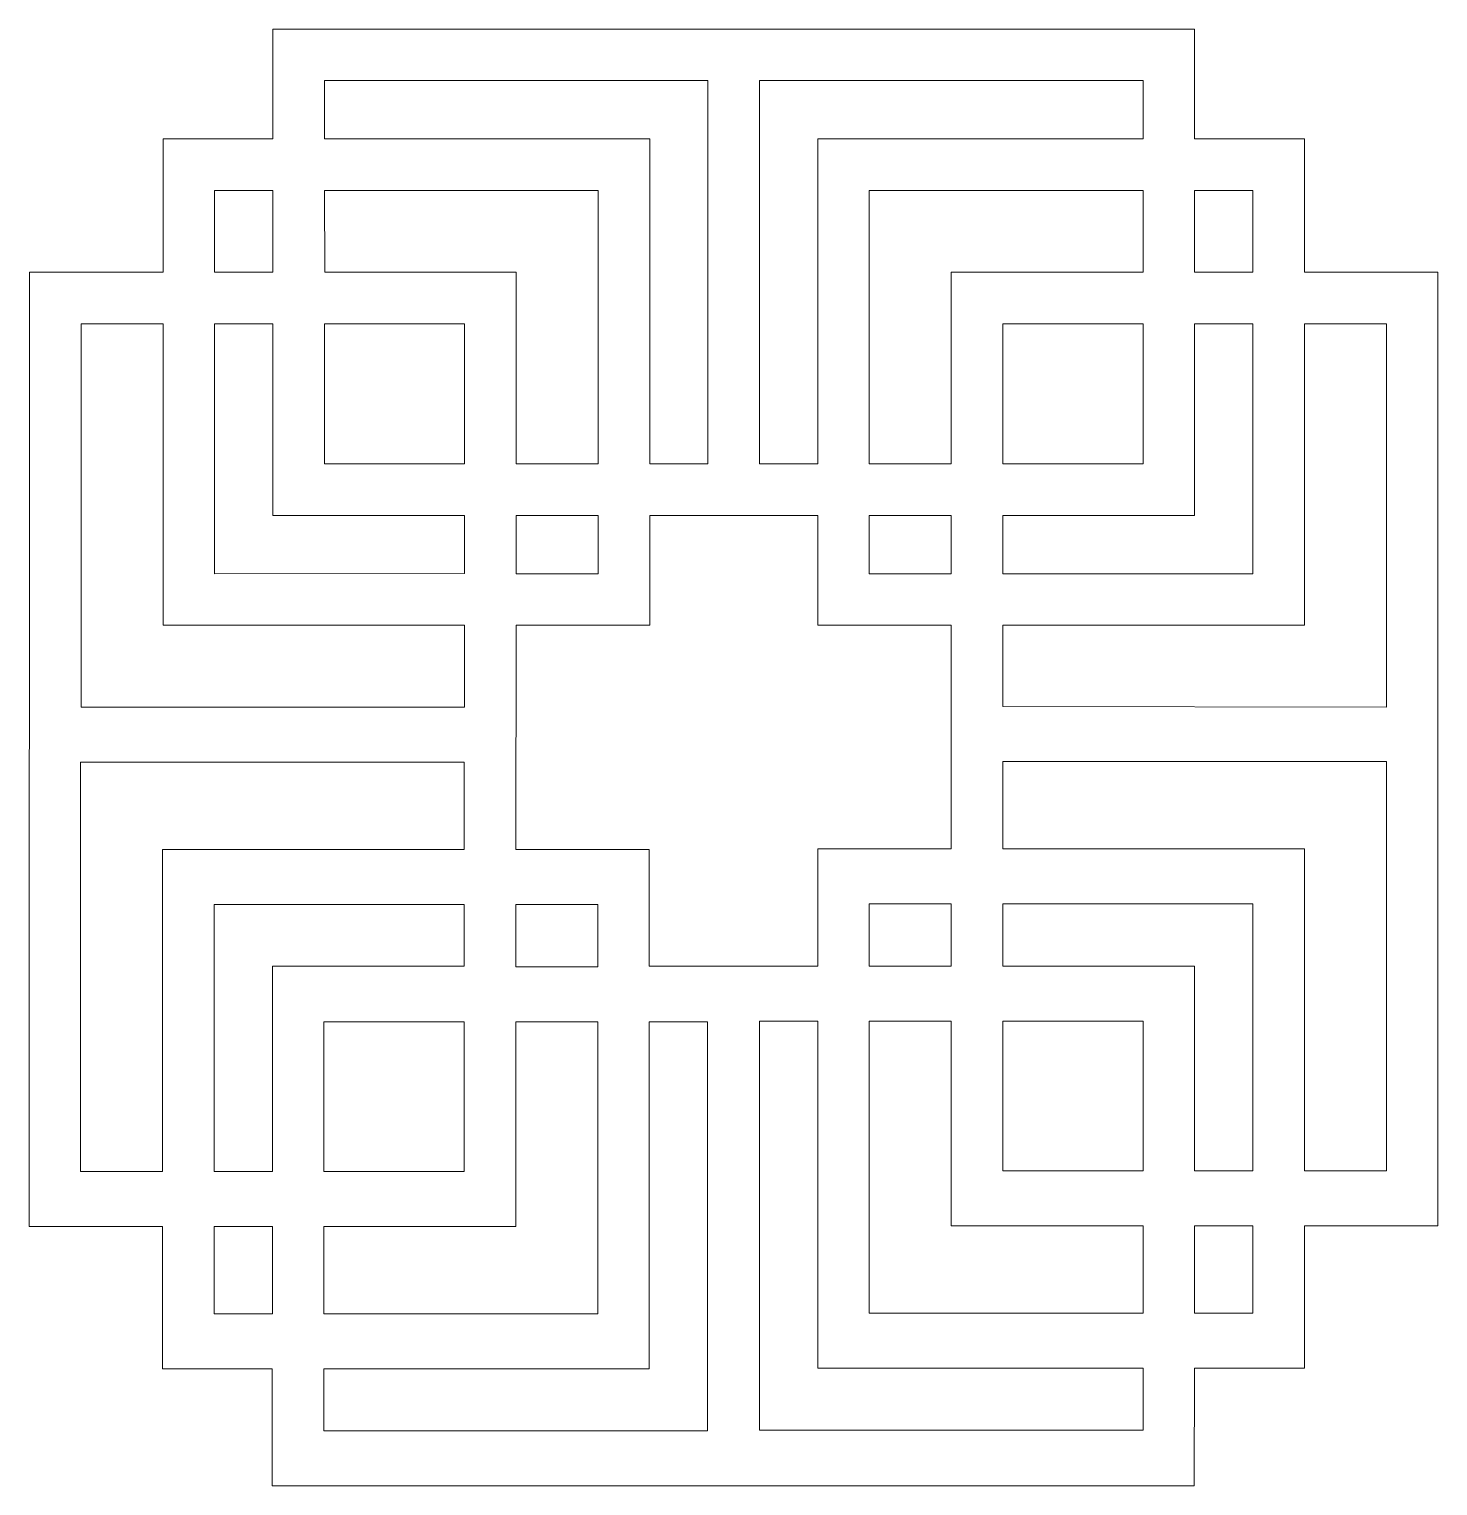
# Model space of a CAD drawing. Header units: centimetres. Extents: x -75 to 75, y -58 to 43.
# Drawn here: x -74.6 to 23.3, y -58.2 to 43.1 of the extents above; entities that cross this region are included whole.
import ezdxf

# ---------------------------------------------------------------- set-up
doc = ezdxf.new("R2010")
doc.units = ezdxf.units.CM
doc.header["$MEASUREMENT"] = 0
doc.layers.add('layer 1', color=7, linetype='Continuous')

msp = doc.modelspace()

# ---------------------------------------------------------------- linework, layer by layer
at = {"layer": 'layer 1', "color": 177, "lineweight": 9}
for points, knots in [([(-74.5498, 26.20607), (-74.5498, 26.20607), (-65.27076, 26.20603), (-65.27076, 26.20603), (-65.27076, 26.20603), (-65.27076, 26.20603), (-65.27076, 35.48512), (-65.27076, 35.48512), (-65.27076, 35.48512), (-65.27076, 35.48512), (-57.64003, 35.48512), (-57.64003, 35.48512), (-57.64003, 35.48512), (-57.64003, 35.48512), (-57.64003, 43.11584), (-57.64003, 43.11584), (-57.64003, 43.11584), (-57.64003, 43.11584), (6.42402, 43.11584), (6.42402, 43.11584), (6.42402, 43.11584), (6.42402, 43.11584), (6.42404, 35.48512), (6.42404, 35.48512), (6.42404, 35.48512), (6.42404, 35.48512), (14.05474, 35.48512), (14.05474, 35.48512), (14.05474, 35.48512), (14.05474, 35.48512), (14.05472, 26.20607), (14.05472, 26.20607), (14.05472, 26.20607), (14.05472, 26.20607), (23.33379, 26.20607), (23.33379, 26.20607), (23.33379, 26.20607), (23.33379, 26.20607), (23.33379, -40.0917), (23.33379, -40.0917), (23.33379, -40.0917), (23.33379, -40.0917), (14.05474, -40.09168), (14.05474, -40.09168), (14.05474, -40.09168), (14.05474, -40.09168), (14.05474, -49.9981), (14.05474, -49.9981), (14.05474, -49.9981), (14.05474, -49.9981), (6.42402, -49.9981), (6.42402, -49.9981), (6.42402, -49.9981), (6.42402, -49.9981), (6.39673, -58.184), (6.39673, -58.184), (6.39673, -58.184), (6.39673, -58.184), (-57.68324, -58.18389), (-57.68324, -58.18389), (-57.68324, -58.18389), (-57.68324, -58.18389), (-57.68366, -50.04501), (-57.68366, -50.04501), (-57.68366, -50.04501), (-57.68366, -50.04501), (-65.30318, -50.04501), (-65.30318, -50.04501), (-65.30318, -50.04501), (-65.30318, -50.04501), (-65.30316, -40.13861), (-65.30316, -40.13861), (-65.30316, -40.13861), (-65.30316, -40.13861), (-74.58223, -40.13861), (-74.58223, -40.13861), (-74.58223, -40.13861), (-74.58223, -40.13861), (-74.5498, 26.20607), (-74.5498, 26.20607)], [0, 0, 0, 0, 0.047619048, 0.047619048, 0.047619048, 0.047619048, 0.095238095, 0.095238095, 0.095238095, 0.095238095, 0.142857143, 0.142857143, 0.142857143, 0.142857143, 0.19047619, 0.19047619, 0.19047619, 0.19047619, 0.238095238, 0.238095238, 0.238095238, 0.238095238, 0.285714286, 0.285714286, 0.285714286, 0.285714286, 0.333333333, 0.333333333, 0.333333333, 0.333333333, 0.380952381, 0.380952381, 0.380952381, 0.380952381, 0.428571429, 0.428571429, 0.428571429, 0.428571429, 0.476190476, 0.476190476, 0.476190476, 0.476190476, 0.523809524, 0.523809524, 0.523809524, 0.523809524, 0.571428571, 0.571428571, 0.571428571, 0.571428571, 0.619047619, 0.619047619, 0.619047619, 0.619047619, 0.666666667, 0.666666667, 0.666666667, 0.666666667, 0.714285714, 0.714285714, 0.714285714, 0.714285714, 0.761904762, 0.761904762, 0.761904762, 0.761904762, 0.80952381, 0.80952381, 0.80952381, 0.80952381, 0.857142857, 0.857142857, 0.857142857, 0.857142857, 0.904761905, 0.904761905, 0.904761905, 0.904761905, 1, 1, 1, 1]), ([(-31.45122, 12.87719), (-31.45122, 12.87719), (-31.45122, 35.48512), (-31.45122, 35.48512), (-31.45122, 35.48512), (-31.45122, 35.48512), (-54.05914, 35.48512), (-54.05914, 35.48512), (-54.05914, 35.48512), (-54.05914, 35.48512), (-54.05914, 39.53495), (-54.05914, 39.53495), (-54.05914, 39.53495), (-54.05914, 39.53495), (-39.68176, 39.53495), (-39.68176, 39.53495), (-39.68176, 39.53495), (-39.68176, 39.53495), (-27.40139, 39.53495), (-27.40139, 39.53495), (-27.40139, 39.53495), (-27.40139, 39.53495), (-27.40139, 12.87719), (-27.40139, 12.87719), (-27.40139, 12.87719), (-27.40139, 12.87719), (-31.45122, 12.87719), (-31.45122, 12.87719)], [0, 0, 0, 0, 0.125, 0.125, 0.125, 0.125, 0.25, 0.25, 0.25, 0.25, 0.375, 0.375, 0.375, 0.375, 0.5, 0.5, 0.5, 0.5, 0.625, 0.625, 0.625, 0.625, 0.75, 0.75, 0.75, 0.75, 1, 1, 1, 1]), ([(2.84313, 35.48512), (2.84313, 35.48512), (2.84313, 39.53495), (2.84313, 39.53495), (2.84313, 39.53495), (2.84313, 39.53495), (-23.81463, 39.53495), (-23.81463, 39.53495), (-23.81463, 39.53495), (-23.81463, 39.53495), (-23.81463, 12.87719), (-23.81463, 12.87719), (-23.81463, 12.87719), (-23.81463, 12.87719), (-19.7648, 12.87717), (-19.7648, 12.87717), (-19.7648, 12.87717), (-19.7648, 12.87717), (-19.7648, 35.48512), (-19.7648, 35.48512), (-19.7648, 35.48512), (-19.7648, 35.48512), (2.84313, 35.48512), (2.84313, 35.48512)], [0, 0, 0, 0, 0.142857143, 0.142857143, 0.142857143, 0.142857143, 0.285714286, 0.285714286, 0.285714286, 0.285714286, 0.428571429, 0.428571429, 0.428571429, 0.428571429, 0.571428571, 0.571428571, 0.571428571, 0.571428571, 0.714285714, 0.714285714, 0.714285714, 0.714285714, 1, 1, 1, 1]), ([(-57.64005, 26.20607), (-57.64005, 26.20607), (-57.64003, 31.90423), (-57.64003, 31.90423), (-57.64003, 31.90423), (-57.64003, 31.90423), (-61.68986, 31.90423), (-61.68986, 31.90423), (-61.68986, 31.90423), (-61.68986, 31.90423), (-61.68986, 26.22596), (-61.68986, 26.22596), (-61.68986, 26.22596), (-61.68986, 26.22596), (-57.64005, 26.20607), (-57.64005, 26.20607)], [0, 0, 0, 0, 0.2, 0.2, 0.2, 0.2, 0.4, 0.4, 0.4, 0.4, 0.6, 0.6, 0.6, 0.6, 1, 1, 1, 1]), ([(-35.03211, 12.87719), (-35.03211, 12.87719), (-40.73026, 12.87719), (-40.73026, 12.87719), (-40.73026, 12.87719), (-40.73026, 17.32015), (-40.73026, 21.76312), (-40.73026, 26.20607), (-40.73026, 26.20607), (-40.73026, 26.20607), (-54.03925, 26.20607), (-54.03925, 26.20607), (-54.03925, 26.20607), (-54.03925, 26.20607), (-54.05914, 31.90423), (-54.05914, 31.90423), (-54.05914, 31.90423), (-54.05914, 31.90423), (-35.03211, 31.90423), (-35.03211, 31.90423), (-35.03211, 31.90423), (-35.03211, 25.56189), (-35.03211, 19.21953), (-35.03211, 12.87719)], [0, 0, 0, 0, 0.142857143, 0.142857143, 0.142857143, 0.142857143, 0.285714286, 0.285714286, 0.285714286, 0.285714286, 0.428571429, 0.428571429, 0.428571429, 0.428571429, 0.571428571, 0.571428571, 0.571428571, 0.571428571, 0.714285714, 0.714285714, 0.714285714, 0.714285714, 1, 1, 1, 1]), ([(-10.48575, 12.87719), (-10.48575, 12.87719), (-16.1839, 12.87719), (-16.1839, 12.87719), (-16.1839, 12.87719), (-16.1839, 12.87719), (-16.1839, 31.90423), (-16.1839, 31.90423), (-16.1839, 31.90423), (-16.1839, 31.90423), (2.84315, 31.90423), (2.84315, 31.90423), (2.84315, 31.90423), (2.84315, 31.90423), (2.84313, 26.20607), (2.84313, 26.20607), (2.84313, 26.20607), (2.84313, 26.20607), (-10.48575, 26.20607), (-10.48575, 26.20607), (-10.48575, 26.20607), (-10.48575, 26.20607), (-10.48575, 12.87719), (-10.48575, 12.87719)], [0, 0, 0, 0, 0.142857143, 0.142857143, 0.142857143, 0.142857143, 0.285714286, 0.285714286, 0.285714286, 0.285714286, 0.428571429, 0.428571429, 0.428571429, 0.428571429, 0.571428571, 0.571428571, 0.571428571, 0.571428571, 0.714285714, 0.714285714, 0.714285714, 0.714285714, 1, 1, 1, 1]), ([(10.47387, 26.20607), (10.47387, 26.20607), (10.47385, 31.90423), (10.47385, 31.90423), (10.47385, 31.90423), (10.47385, 31.90423), (6.42402, 31.90423), (6.42402, 31.90423), (6.42402, 31.90423), (6.42402, 31.90423), (6.42404, 26.20607), (6.42404, 26.20607), (6.42404, 26.20607), (6.42404, 26.20607), (10.47387, 26.20607), (10.47387, 26.20607)], [0, 0, 0, 0, 0.2, 0.2, 0.2, 0.2, 0.4, 0.4, 0.4, 0.4, 0.6, 0.6, 0.6, 0.6, 1, 1, 1, 1]), ([(-44.31116, 1.66558), (-44.31116, 1.66558), (-65.27076, 1.66558), (-65.27076, 1.66558), (-65.27076, 1.66558), (-65.27076, 1.66558), (-65.27076, 17.66554), (-65.27076, 17.66554), (-65.27076, 17.66554), (-65.27076, 17.66554), (-65.27076, 22.62518), (-65.27076, 22.62518), (-65.27076, 22.62518), (-65.27076, 22.62518), (-70.96891, 22.62518), (-70.96891, 22.62518), (-70.96891, 22.62518), (-70.96891, 22.62518), (-70.96891, -4.03258), (-70.96891, -4.03258), (-70.96891, -4.03258), (-70.96891, -4.03258), (-44.31116, -4.03258), (-44.31116, -4.03258), (-44.31116, -4.03258), (-44.31116, -4.03258), (-44.31116, 1.66558), (-44.31116, 1.66558)], [0, 0, 0, 0, 0.125, 0.125, 0.125, 0.125, 0.25, 0.25, 0.25, 0.25, 0.375, 0.375, 0.375, 0.375, 0.5, 0.5, 0.5, 0.5, 0.625, 0.625, 0.625, 0.625, 0.75, 0.75, 0.75, 0.75, 1, 1, 1, 1]), ([(-44.31116, 9.2963), (-44.31116, 9.2963), (-44.31116, 5.27239), (-44.31116, 5.27239), (-44.31116, 5.27239), (-44.31116, 5.27239), (-61.68986, 5.24647), (-61.68986, 5.24647), (-61.68986, 5.24647), (-61.68986, 5.24647), (-61.68988, 22.62518), (-61.68988, 22.62518), (-61.68988, 22.62518), (-61.68988, 22.62518), (-57.64003, 22.62518), (-57.64003, 22.62518), (-57.64003, 22.62518), (-57.64003, 22.62518), (-57.64003, 9.2963), (-57.64003, 9.2963), (-57.64003, 9.2963), (-57.64003, 9.2963), (-44.31116, 9.2963), (-44.31116, 9.2963)], [0, 0, 0, 0, 0.142857143, 0.142857143, 0.142857143, 0.142857143, 0.285714286, 0.285714286, 0.285714286, 0.285714286, 0.428571429, 0.428571429, 0.428571429, 0.428571429, 0.571428571, 0.571428571, 0.571428571, 0.571428571, 0.714285714, 0.714285714, 0.714285714, 0.714285714, 1, 1, 1, 1]), ([(-44.31116, 12.87719), (-44.31116, 12.87719), (-44.31116, 22.62518), (-44.31116, 22.62518), (-44.31116, 22.62518), (-44.31116, 22.62518), (-54.05914, 22.62518), (-54.05914, 22.62518), (-54.05914, 22.62518), (-54.05914, 19.37586), (-54.05914, 16.12651), (-54.05914, 12.87719), (-54.05914, 12.87719), (-50.80982, 12.87719), (-47.56048, 12.87719), (-44.31116, 12.87719)], [0, 0, 0, 0, 0.2, 0.2, 0.2, 0.2, 0.4, 0.4, 0.4, 0.4, 0.6, 0.6, 0.6, 0.6, 1, 1, 1, 1]), ([(14.05474, 22.62518), (14.05474, 22.62518), (14.05474, 1.66558), (14.05474, 1.66558), (14.05474, 1.66558), (14.05474, 1.66558), (-6.90486, 1.66558), (-6.90486, 1.66558), (-6.90486, 1.66558), (-6.90486, 1.66558), (-6.90488, -3.98567), (-6.90488, -3.98567), (-6.90488, -3.98567), (-6.90488, -3.98567), (19.7529, -4.03258), (19.7529, -4.03258), (19.7529, -4.03258), (19.7529, -4.03258), (19.7529, 22.62518), (19.7529, 22.62518), (19.7529, 22.62518), (19.7529, 22.62518), (14.05474, 22.62518), (14.05474, 22.62518)], [0, 0, 0, 0, 0.142857143, 0.142857143, 0.142857143, 0.142857143, 0.285714286, 0.285714286, 0.285714286, 0.285714286, 0.428571429, 0.428571429, 0.428571429, 0.428571429, 0.571428571, 0.571428571, 0.571428571, 0.571428571, 0.714285714, 0.714285714, 0.714285714, 0.714285714, 1, 1, 1, 1]), ([(-6.90488, 5.24647), (-6.90488, 5.24647), (-6.90486, 9.2963), (-6.90486, 9.2963), (-6.90486, 9.2963), (-6.90486, 9.2963), (6.42402, 9.2963), (6.42402, 9.2963), (6.42402, 9.2963), (6.42402, 9.2963), (6.42402, 22.62518), (6.42402, 22.62518), (6.42402, 22.62518), (6.42402, 22.62518), (10.47387, 22.62518), (10.47387, 22.62518), (10.47387, 22.62518), (10.47387, 22.62518), (10.47385, 5.24647), (10.47385, 5.24647), (10.47385, 5.24647), (10.47385, 5.24647), (-6.90488, 5.24647), (-6.90488, 5.24647)], [0, 0, 0, 0, 0.142857143, 0.142857143, 0.142857143, 0.142857143, 0.285714286, 0.285714286, 0.285714286, 0.285714286, 0.428571429, 0.428571429, 0.428571429, 0.428571429, 0.571428571, 0.571428571, 0.571428571, 0.571428571, 0.714285714, 0.714285714, 0.714285714, 0.714285714, 1, 1, 1, 1]), ([(-6.90486, 12.87721), (-6.90486, 12.87721), (2.84313, 12.87719), (2.84313, 12.87719), (2.84313, 12.87719), (2.84313, 12.87719), (2.84311, 22.62518), (2.84311, 22.62518), (2.84311, 22.62518), (2.84311, 22.62518), (-6.90486, 22.62518), (-6.90486, 22.62518), (-6.90486, 22.62518), (-6.90486, 22.62518), (-6.90486, 12.87721), (-6.90486, 12.87721)], [0, 0, 0, 0, 0.2, 0.2, 0.2, 0.2, 0.4, 0.4, 0.4, 0.4, 0.6, 0.6, 0.6, 0.6, 1, 1, 1, 1]), ([(-40.73026, 1.66558), (-40.73026, 1.66558), (-40.76269, -13.939), (-40.76269, -13.939), (-40.76269, -13.939), (-40.76269, -13.939), (-31.48364, -13.93898), (-31.48364, -13.93898), (-31.48364, -13.93898), (-31.48364, -13.93898), (-31.49379, -22.05218), (-31.49379, -22.05218), (-31.49379, -22.05218), (-31.49379, -22.05218), (-19.77082, -22.05125), (-19.77082, -22.05125), (-19.77082, -22.05125), (-19.77082, -22.05125), (-19.7648, -13.89207), (-19.7648, -13.89207), (-19.7648, -13.89207), (-19.7648, -13.89207), (-10.48575, -13.89209), (-10.48575, -13.89209), (-10.48575, -13.89209), (-10.48575, -13.89209), (-10.48575, 1.6656), (-10.48575, 1.6656), (-10.48575, 1.6656), (-10.48575, 1.6656), (-19.7648, 1.66558), (-19.7648, 1.66558), (-19.7648, 1.66558), (-19.7648, 1.66558), (-19.7648, 9.2963), (-19.7648, 9.2963), (-19.7648, 9.2963), (-19.7648, 9.2963), (-31.45122, 9.2963), (-31.45122, 9.2963), (-31.45122, 9.2963), (-31.45122, 9.2963), (-31.45122, 1.66558), (-31.45122, 1.66558), (-31.45122, 1.66558), (-31.45122, 1.66558), (-40.73026, 1.66558), (-40.73026, 1.66558)], [0, 0, 0, 0, 0.076923077, 0.076923077, 0.076923077, 0.076923077, 0.153846154, 0.153846154, 0.153846154, 0.153846154, 0.230769231, 0.230769231, 0.230769231, 0.230769231, 0.307692308, 0.307692308, 0.307692308, 0.307692308, 0.384615385, 0.384615385, 0.384615385, 0.384615385, 0.461538462, 0.461538462, 0.461538462, 0.461538462, 0.538461538, 0.538461538, 0.538461538, 0.538461538, 0.615384615, 0.615384615, 0.615384615, 0.615384615, 0.692307692, 0.692307692, 0.692307692, 0.692307692, 0.769230769, 0.769230769, 0.769230769, 0.769230769, 0.846153846, 0.846153846, 0.846153846, 0.846153846, 1, 1, 1, 1]), ([(-40.73026, 5.24647), (-40.73026, 5.24647), (-35.03211, 5.24647), (-35.03211, 5.24647), (-35.03211, 5.24647), (-35.03211, 5.24647), (-35.03211, 9.2963), (-35.03211, 9.2963), (-35.03211, 9.2963), (-35.03211, 9.2963), (-40.73026, 9.2963), (-40.73026, 9.2963), (-40.73026, 9.2963), (-40.73026, 9.2963), (-40.73026, 5.24647), (-40.73026, 5.24647)], [0, 0, 0, 0, 0.2, 0.2, 0.2, 0.2, 0.4, 0.4, 0.4, 0.4, 0.6, 0.6, 0.6, 0.6, 1, 1, 1, 1]), ([(-10.48577, 5.24647), (-10.48577, 5.24647), (-10.48575, 9.2963), (-10.48575, 9.2963), (-10.48575, 9.2963), (-10.48575, 9.2963), (-16.1839, 9.2963), (-16.1839, 9.2963), (-16.1839, 9.2963), (-16.1839, 9.2963), (-16.1839, 5.24647), (-16.1839, 5.24647), (-16.1839, 5.24647), (-16.1839, 5.24647), (-10.48577, 5.24647), (-10.48577, 5.24647)], [0, 0, 0, 0, 0.2, 0.2, 0.2, 0.2, 0.4, 0.4, 0.4, 0.4, 0.6, 0.6, 0.6, 0.6, 1, 1, 1, 1]), ([(-65.30318, -36.31563), (-65.30318, -36.31563), (-65.30318, -13.93898), (-65.30318, -13.93898), (-65.30318, -13.93898), (-65.30318, -13.93898), (-44.34358, -13.93898), (-44.34358, -13.93898), (-44.34358, -13.93898), (-44.34358, -13.93898), (-44.34358, -7.85556), (-44.34358, -7.85556), (-44.34358, -7.85556), (-44.34358, -7.85556), (-71.00134, -7.85556), (-71.00134, -7.85556), (-71.00134, -7.85556), (-71.00134, -7.85556), (-71.00134, -36.31563), (-71.00134, -36.31563), (-71.00134, -36.31563), (-71.00134, -36.31563), (-65.30318, -36.31563), (-65.30318, -36.31563)], [0, 0, 0, 0, 0.142857143, 0.142857143, 0.142857143, 0.142857143, 0.285714286, 0.285714286, 0.285714286, 0.285714286, 0.428571429, 0.428571429, 0.428571429, 0.428571429, 0.571428571, 0.571428571, 0.571428571, 0.571428571, 0.714285714, 0.714285714, 0.714285714, 0.714285714, 1, 1, 1, 1]), ([(14.05474, -36.26872), (14.05474, -36.26872), (19.7529, -36.26872), (19.7529, -36.26872), (19.7529, -36.26872), (19.7529, -36.26872), (19.7529, -7.80865), (19.7529, -7.80865), (19.7529, -7.80865), (19.7529, -7.80865), (-6.90486, -7.80865), (-6.90486, -7.80865), (-6.90486, -7.80865), (-6.90486, -7.80865), (-6.90486, -13.89207), (-6.90486, -13.89207), (-6.90486, -13.89207), (-6.90486, -13.89207), (14.05474, -13.89207), (14.05474, -13.89207), (14.05474, -13.89207), (14.05474, -13.89207), (14.05474, -36.26872), (14.05474, -36.26872)], [0, 0, 0, 0, 0.142857143, 0.142857143, 0.142857143, 0.142857143, 0.285714286, 0.285714286, 0.285714286, 0.285714286, 0.428571429, 0.428571429, 0.428571429, 0.428571429, 0.571428571, 0.571428571, 0.571428571, 0.571428571, 0.714285714, 0.714285714, 0.714285714, 0.714285714, 1, 1, 1, 1]), ([(-57.67246, -36.31563), (-57.67246, -36.31563), (-57.67246, -22.05356), (-57.67246, -22.05356), (-57.67246, -22.05356), (-57.67246, -22.05356), (-44.34358, -22.05356), (-44.34358, -22.05356), (-44.34358, -22.05356), (-44.34358, -22.05356), (-44.34356, -17.76196), (-44.34356, -17.76196), (-44.34356, -17.76196), (-44.34356, -17.76196), (-61.72229, -17.76196), (-61.72229, -17.76196), (-61.72229, -17.76196), (-61.72229, -17.76196), (-61.72231, -36.31563), (-61.72231, -36.31563), (-61.72231, -36.31563), (-61.72231, -36.31563), (-57.67246, -36.31563), (-57.67246, -36.31563)], [0, 0, 0, 0, 0.142857143, 0.142857143, 0.142857143, 0.142857143, 0.285714286, 0.285714286, 0.285714286, 0.285714286, 0.428571429, 0.428571429, 0.428571429, 0.428571429, 0.571428571, 0.571428571, 0.571428571, 0.571428571, 0.714285714, 0.714285714, 0.714285714, 0.714285714, 1, 1, 1, 1]), ([(-40.76269, -22.08561), (-40.76269, -22.08561), (-40.76267, -17.76196), (-40.76267, -17.76196), (-40.76267, -17.76196), (-40.76267, -17.76196), (-35.06454, -17.76196), (-35.06454, -17.76196), (-35.06454, -17.76196), (-35.06454, -17.76196), (-35.06454, -22.08561), (-35.06454, -22.08561), (-35.06454, -22.08561), (-35.06454, -22.08561), (-40.76269, -22.08561), (-40.76269, -22.08561)], [0, 0, 0, 0, 0.2, 0.2, 0.2, 0.2, 0.4, 0.4, 0.4, 0.4, 0.6, 0.6, 0.6, 0.6, 1, 1, 1, 1]), ([(-16.1839, -22.05366), (-16.1839, -22.05366), (-10.48575, -22.0387), (-10.48575, -22.0387), (-10.48575, -22.0387), (-10.48575, -22.0387), (-10.48575, -17.71505), (-10.48575, -17.71505), (-10.48575, -17.71505), (-10.48575, -17.71505), (-16.1839, -17.71505), (-16.1839, -17.71505), (-16.1839, -17.71505), (-16.1839, -17.71505), (-16.1839, -22.05366), (-16.1839, -22.05366)], [0, 0, 0, 0, 0.2, 0.2, 0.2, 0.2, 0.4, 0.4, 0.4, 0.4, 0.6, 0.6, 0.6, 0.6, 1, 1, 1, 1]), ([(-6.90486, -22.0387), (-6.90486, -22.0387), (-6.90488, -17.71505), (-6.90488, -17.71505), (-6.90488, -17.71505), (-6.90488, -17.71505), (10.47385, -17.71505), (10.47385, -17.71505), (10.47385, -17.71505), (10.47385, -17.71505), (10.47387, -36.26872), (10.47387, -36.26872), (10.47387, -36.26872), (10.47387, -36.26872), (6.42402, -36.26872), (6.42402, -36.26872), (6.42402, -36.26872), (6.42402, -36.26872), (6.42402, -22.0387), (6.42402, -22.0387), (6.42402, -22.0387), (6.42402, -22.0387), (-6.90486, -22.0387), (-6.90486, -22.0387)], [0, 0, 0, 0, 0.142857143, 0.142857143, 0.142857143, 0.142857143, 0.285714286, 0.285714286, 0.285714286, 0.285714286, 0.428571429, 0.428571429, 0.428571429, 0.428571429, 0.571428571, 0.571428571, 0.571428571, 0.571428571, 0.714285714, 0.714285714, 0.714285714, 0.714285714, 1, 1, 1, 1]), ([(-54.09157, -50.04501), (-54.09157, -50.04501), (-54.09157, -54.36864), (-54.09157, -54.36864), (-54.09157, -54.36864), (-54.09157, -54.36864), (-27.43381, -54.36864), (-27.43381, -54.36864), (-27.43381, -54.36864), (-27.43381, -54.36864), (-27.43381, -25.90859), (-27.43381, -25.90859), (-27.43381, -25.90859), (-27.43381, -25.90859), (-31.48364, -25.90857), (-31.48364, -25.90857), (-31.48364, -25.90857), (-31.48364, -25.90857), (-31.48364, -50.04501), (-31.48364, -50.04501), (-31.48364, -50.04501), (-31.48364, -50.04501), (-54.09157, -50.04501), (-54.09157, -50.04501)], [0, 0, 0, 0, 0.142857143, 0.142857143, 0.142857143, 0.142857143, 0.285714286, 0.285714286, 0.285714286, 0.285714286, 0.428571429, 0.428571429, 0.428571429, 0.428571429, 0.571428571, 0.571428571, 0.571428571, 0.571428571, 0.714285714, 0.714285714, 0.714285714, 0.714285714, 1, 1, 1, 1]), ([(-54.09157, -46.22201), (-54.09157, -46.22201), (-35.06454, -46.22201), (-35.06454, -46.22201), (-35.06454, -46.22201), (-35.06454, -46.22201), (-35.06454, -25.90859), (-35.06454, -25.90859), (-35.06454, -25.90859), (-35.06454, -25.90859), (-40.76269, -25.90859), (-40.76269, -25.90859), (-40.76269, -25.90859), (-40.76269, -25.90859), (-40.76269, -40.13861), (-40.76269, -40.13861), (-40.76269, -40.13861), (-40.76269, -40.13861), (-54.09157, -40.13859), (-54.09157, -40.13859), (-54.09157, -40.13859), (-54.09157, -40.13859), (-54.09157, -46.22201), (-54.09157, -46.22201)], [0, 0, 0, 0, 0.142857143, 0.142857143, 0.142857143, 0.142857143, 0.285714286, 0.285714286, 0.285714286, 0.285714286, 0.428571429, 0.428571429, 0.428571429, 0.428571429, 0.571428571, 0.571428571, 0.571428571, 0.571428571, 0.714285714, 0.714285714, 0.714285714, 0.714285714, 1, 1, 1, 1]), ([(-54.09155, -36.31563), (-54.09155, -36.31563), (-54.09157, -25.90859), (-54.09157, -25.90859), (-54.09157, -25.90859), (-54.09157, -25.90859), (-44.34358, -25.90861), (-44.34358, -25.90861), (-44.34358, -25.90861), (-44.34358, -25.90861), (-44.34358, -36.31563), (-44.34358, -36.31563), (-44.34358, -36.31563), (-44.34358, -36.31563), (-54.09155, -36.31563), (-54.09155, -36.31563)], [0, 0, 0, 0, 0.2, 0.2, 0.2, 0.2, 0.4, 0.4, 0.4, 0.4, 0.6, 0.6, 0.6, 0.6, 1, 1, 1, 1]), ([(-19.7648, -25.86168), (-19.7648, -25.86168), (-19.7648, -49.9981), (-19.7648, -49.9981), (-19.7648, -49.9981), (-19.7648, -49.9981), (2.84313, -49.9981), (2.84313, -49.9981), (2.84313, -49.9981), (2.84313, -49.9981), (2.84313, -54.32173), (2.84313, -54.32173), (2.84313, -54.32173), (2.84313, -54.32173), (-23.81463, -54.32173), (-23.81463, -54.32173), (-23.81463, -54.32173), (-23.81463, -54.32173), (-23.81463, -25.86168), (-23.81463, -25.86168), (-23.81463, -25.86168), (-23.81463, -25.86168), (-19.7648, -25.86168), (-19.7648, -25.86168)], [0, 0, 0, 0, 0.142857143, 0.142857143, 0.142857143, 0.142857143, 0.285714286, 0.285714286, 0.285714286, 0.285714286, 0.428571429, 0.428571429, 0.428571429, 0.428571429, 0.571428571, 0.571428571, 0.571428571, 0.571428571, 0.714285714, 0.714285714, 0.714285714, 0.714285714, 1, 1, 1, 1]), ([(-10.48575, -25.86168), (-10.48575, -25.86168), (-16.1839, -25.86168), (-16.1839, -25.86168), (-16.1839, -25.86168), (-16.1839, -25.86168), (-16.1839, -46.1751), (-16.1839, -46.1751), (-16.1839, -46.1751), (-16.1839, -46.1751), (2.84315, -46.1751), (2.84315, -46.1751), (2.84315, -46.1751), (2.84315, -46.1751), (2.84313, -40.09168), (2.84313, -40.09168), (2.84313, -40.09168), (2.84313, -40.09168), (-10.48575, -40.0917), (-10.48575, -40.0917), (-10.48575, -40.0917), (-10.48575, -40.0917), (-10.48575, -25.86168), (-10.48575, -25.86168)], [0, 0, 0, 0, 0.142857143, 0.142857143, 0.142857143, 0.142857143, 0.285714286, 0.285714286, 0.285714286, 0.285714286, 0.428571429, 0.428571429, 0.428571429, 0.428571429, 0.571428571, 0.571428571, 0.571428571, 0.571428571, 0.714285714, 0.714285714, 0.714285714, 0.714285714, 1, 1, 1, 1]), ([(2.84313, -36.26872), (2.84313, -36.26872), (-6.90486, -36.26872), (-6.90486, -36.26872), (-6.90486, -36.26872), (-6.90486, -36.26872), (-6.90486, -25.86168), (-6.90486, -25.86168), (-6.90486, -25.86168), (-6.90486, -25.86168), (2.84313, -25.86168), (2.84313, -25.86168), (2.84313, -25.86168), (2.84313, -25.86168), (2.84313, -36.26872), (2.84313, -36.26872)], [0, 0, 0, 0, 0.2, 0.2, 0.2, 0.2, 0.4, 0.4, 0.4, 0.4, 0.6, 0.6, 0.6, 0.6, 1, 1, 1, 1]), ([(-57.67248, -40.13861), (-57.67248, -40.13861), (-57.67246, -46.22201), (-57.67246, -46.22201), (-57.67246, -46.22201), (-57.67246, -46.22201), (-61.72229, -46.22201), (-61.72229, -46.22201), (-61.72229, -46.22201), (-61.72229, -46.22201), (-61.72231, -40.13861), (-61.72231, -40.13861), (-61.72231, -40.13861), (-61.72231, -40.13861), (-57.67248, -40.13861), (-57.67248, -40.13861)], [0, 0, 0, 0, 0.2, 0.2, 0.2, 0.2, 0.4, 0.4, 0.4, 0.4, 0.6, 0.6, 0.6, 0.6, 1, 1, 1, 1]), ([(6.42402, -46.1751), (6.42402, -46.1751), (10.47385, -46.1751), (10.47385, -46.1751), (10.47385, -46.1751), (10.47385, -46.1751), (10.47385, -40.09168), (10.47385, -40.09168), (10.47385, -40.09168), (10.47385, -40.09168), (6.42402, -40.0917), (6.42402, -40.0917), (6.42402, -40.0917), (6.42402, -40.0917), (6.42402, -46.1751), (6.42402, -46.1751)], [0, 0, 0, 0, 0.2, 0.2, 0.2, 0.2, 0.4, 0.4, 0.4, 0.4, 0.6, 0.6, 0.6, 0.6, 1, 1, 1, 1])]:
    msp.add_open_spline(points, degree=3, knots=knots, dxfattribs=at)

doc.saveas('drawing.dxf')
